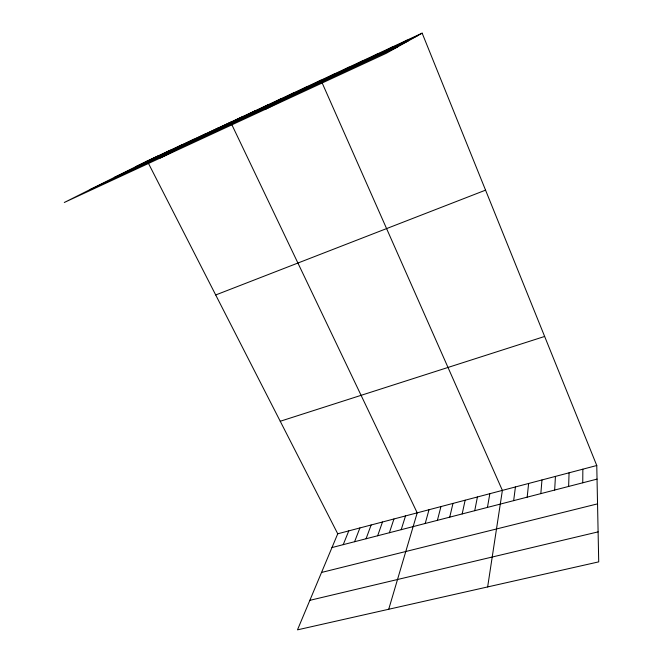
<?xml version="1.0" encoding="UTF-8"?>
<svg xmlns="http://www.w3.org/2000/svg" width="663" height="663" viewBox="0 0 663 663"><rect width="100%" height="100%" fill="white"/><g stroke="black" fill="none" stroke-linecap="round" stroke-linejoin="round"><path stroke-width="0.99" d="M582.76 482.797L582.843 469.18M568.63 486.443L569.069 472.818M554.658 490.056L555.445 476.407M540.842 493.62L541.961 479.962M527.176 497.151L528.626 483.476M513.659 500.64L515.433 486.957M487.645 586.937L502.38 490.396L322.16 82.925M487.446 507.41L489.841 493.703M474.741 510.692L477.426 496.968M462.169 513.941L465.136 500.209M449.721 517.148L452.978 503.416M437.406 520.331L440.936 506.59M425.215 523.48L429.011 509.731M388.717 609.264L417.209 512.847L230.641 122.166L160.272 158.009M401.198 529.687L405.524 515.922M389.372 532.737L393.946 518.98M377.661 535.762L382.485 521.996M366.067 538.754L371.139 524.988M354.589 541.721L359.901 527.955M343.227 544.654L348.771 530.889M147.219 160.943L337.74 533.79L297.48 629.85L598.714 561.868L596.766 465.509L422.149 33.15L147.219 160.943L64.286 202.48L386.222 53.322L422.149 33.15M401.786 43.087L407.148 40.128M386.562 50.164L392.33 47.015M371.537 57.142L377.695 53.811M356.702 64.038L363.249 60.532M342.05 70.842L348.97 67.162M327.588 77.563L334.873 73.717M265.838 109.097L320.95 80.19M299.618 90.558L307.591 86.397M286.084 96.839L294.397 92.53M272.725 103.055L281.344 98.596M259.515 109.188L268.449 104.588M246.462 115.254L255.703 110.514M233.558 121.246L243.097 116.373M208.207 133.023L218.318 127.893M183.444 144.534L194.093 139.155M195.751 138.816L206.135 133.553M171.269 150.194L182.176 144.691M147.327 161.308L158.747 155.581M159.228 155.78L170.399 150.169M135.559 166.778L417.209 35.926M114.293 177.427L408.101 41.04M90.176 189.51L397.626 46.916M215.707 294.969L485.556 190.148M280.242 421.262L544.646 336.456M337.74 533.79L596.766 465.509M331.972 547.563L597.04 479.109M321.538 572.451L597.545 503.863M309.853 600.33L598.109 531.875"/></g></svg>
